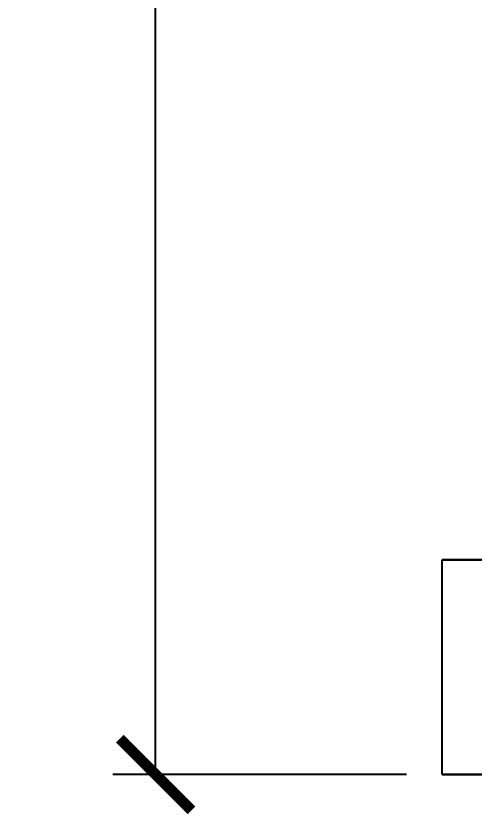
# Model space of a CAD drawing. Header units: millimetres. Extents: x -31 to 125, y -47 to 96.
# Drawn here: x -30.57 to -24.18, y 50.06 to 61.22 of the extents above; entities that cross this region are included whole.
import ezdxf

# ---------------------------------------------------------------- set-up
doc = ezdxf.new("R2010")
doc.units = ezdxf.units.MM
doc.linetypes.add('DASHED', pattern=[1.524, 1.27, -0.254])
for name, color, linetype in [('DIMS', 3, 'CONTINUOUS'), ('HIDDEN', 8, 'DASHED'), ('VISIBLE', 7, 'CONTINUOUS')]:
    doc.layers.add(name, color=color, linetype=linetype)
doc.styles.add('OpenSansCondensed-Light', font='OpenSansCondensed-Light.ttf')
doc.dimstyles.new('EZDXF', dxfattribs={"dimtxt": 0.25, "dimasz": 0.175, "dimexe": 0.375, "dimexo": 0.125, "dimgap": 0.1, "dimtad": 1, "dimlfac": 100, "dimzin": 12, "dimdsep": 46, "dimtxsty": 'OpenSansCondensed-Light', "dimblk": 'ARCHTICK', "dimcen": 2.5, "dimazin": 3, "dimtfac": 0.5, "dimtmove": 2, "dimatfit": 3})

# ---------------------------------------------------------------- blocks, each defined once
blk = doc.blocks.new('_ARCHTICK')
at = {"color": 0, "linetype": 'BYBLOCK', "const_width": 0.15}
blk.add_lwpolyline([(-0.5, -0.5), (0.5, 0.5)], dxfattribs=at)

msp = doc.modelspace()

# ---------------------------------------------------------------- linework, layer by layer
at = {"layer": 'HIDDEN'}
for points in [[(-24.625, 53.61735), (-23.84325, 53.61735), (-23.06151, 53.61735), (-22.27976, 53.61735), (-21.49802, 53.61735), (-20.71627, 53.61735), (-19.93452, 53.61735), (-19.15278, 53.61735), (-18.37103, 53.61735), (-17.58929, 53.61735), (-16.80754, 53.61735), (-16.02579, 53.61735), (-15.24405, 53.61735), (-14.4623, 53.61735), (-13.68056, 53.61735), (-12.89881, 53.61735), (-12.11706, 53.61735)], [(-24.625, 50.61735), (-23.84325, 50.61735), (-23.06151, 50.61735), (-22.27976, 50.61735), (-21.49802, 50.61735), (-20.71627, 50.61735), (-19.93452, 50.61735), (-19.15278, 50.61735), (-18.37103, 50.61735), (-17.58929, 50.61735), (-16.80754, 50.61735), (-16.02579, 50.61735), (-15.24405, 50.61735), (-14.4623, 50.61735), (-13.68056, 50.61735), (-12.89881, 50.61735), (-12.11706, 50.61735)]]:
    msp.add_lwpolyline(points, dxfattribs=at)
at = {"layer": 'VISIBLE'}
for points in [[(-12.11706, 53.61735), (-12.89881, 53.61735), (-13.68056, 53.61735), (-14.4623, 53.61735), (-15.24405, 53.61735), (-16.02579, 53.61735), (-16.80754, 53.61735), (-17.58929, 53.61735), (-18.37103, 53.61735), (-19.15278, 53.61735), (-19.93452, 53.61735), (-20.71627, 53.61735), (-21.49802, 53.61735), (-22.27976, 53.61735), (-23.06151, 53.61735), (-23.84325, 53.61735), (-24.625, 53.61735)], [(-24.625, 50.61735), (-24.625, 53.61735)], [(-12.11706, 50.61735), (-12.89881, 50.61735), (-13.68056, 50.61735), (-14.4623, 50.61735), (-15.24405, 50.61735), (-16.02579, 50.61735), (-16.80754, 50.61735), (-17.58929, 50.61735), (-18.37103, 50.61735), (-19.15278, 50.61735), (-19.93452, 50.61735), (-20.71627, 50.61735), (-21.49802, 50.61735), (-22.27976, 50.61735), (-23.06151, 50.61735), (-23.84325, 50.61735), (-24.625, 50.61735)]]:
    msp.add_lwpolyline(points, dxfattribs=at)

# ---------------------------------------------------------------- dimensions: what is measured, and where the dimension line sits
at = {"layer": 'DIMS'}
msp.add_linear_dim(base=(-28.625, 50.61735), p1=(-24.625, 50.61735), p2=(-24.625, 94.11735), angle=90, dimstyle='EZDXF', override={"dimtxt": 1.6, "dimasz": 1, "dimexe": 0.6, "dimexo": 0.5, "dimdec": 2}, dxfattribs=at).render()

doc.saveas('drawing.dxf')
